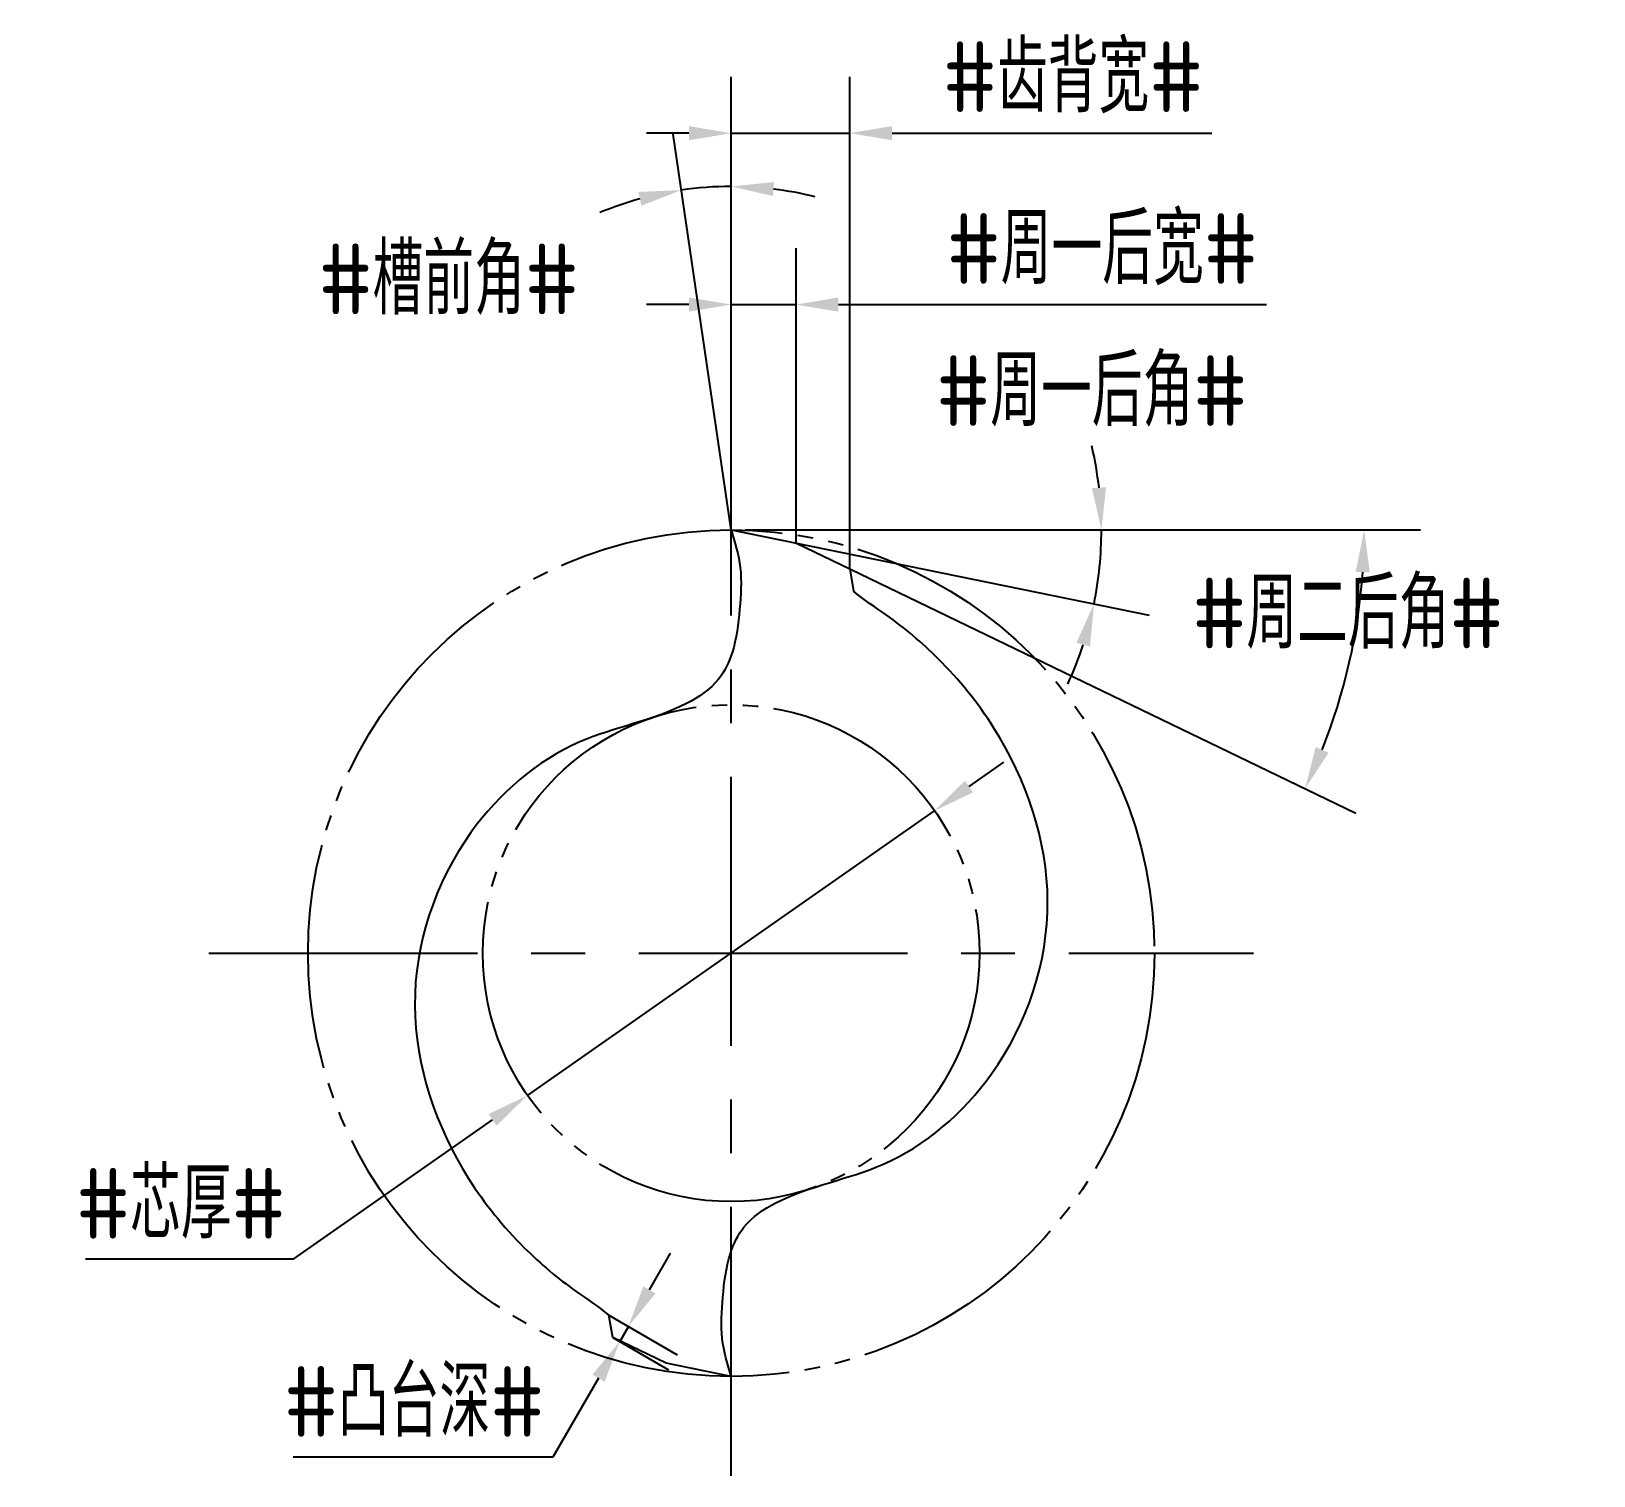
# Model space of a CAD drawing. Header units: millimetres. Extents: x 160.2 to 215.6, y 67.4 to 118.6.
import ezdxf

# ---------------------------------------------------------------- set-up
doc = ezdxf.new("R2010")
doc.units = ezdxf.units.MM
for name, pattern in [('ACAD_ISO04W100', [30, 24, -3, 0, -3]), ('CENTER', [50.8, 31.75, -6.35, 6.35, -6.35]), ('JIS_09_08', [10.75, 8, -0.55, 0.55, -0.55, 0.55, -0.55])]:
    doc.linetypes.add(name, pattern=pattern)
for name, color, linetype in [('中心线', 2, 'ACAD_ISO04W100'), ('标注', 7, 'Continuous'), ('虚线轮廓', 1, 'Continuous'), ('轮廓', 4, 'Continuous')]:
    doc.layers.add(name, color=color, linetype=linetype)
doc.styles.add('CFST0', font='gbenor.shx', dxfattribs={"bigfont": 'gbcbig.shx'})
doc.dimstyles.new('TYToolDesignC1-1', dxfattribs={"dimtxt": 2.5, "dimasz": 1.5, "dimexe": 2, "dimexo": 0, "dimtad": 1, "dimtoh": 1, "dimdec": 3, "dimdsep": 46, "dimtxsty": 'CFST0', "dimcen": 2.502, "dimclrd": 3, "dimclre": 3, "dimclrt": 3, "dimazin": 2, "dimtfac": 1, "dimtdec": 3, "dimtmove": 0, "dimatfit": 3, "dimfxl": 1, "dimarcsym": 0})

# ---------------------------------------------------------------- blocks, each defined once
blk = doc.blocks.new('*D6')
at = {"layer": 'Defpoints', "color": 0, "transparency": 16777216}
for p in [(192.199, 90.985), (177.771, 80.895)]:
    blk.add_point(p, dxfattribs=at)
at = {"layer": '标注', "color": 3, "lineweight": -2, "transparency": 16777216}
for p, q in [((193.429, 91.845), (194.658, 92.704)), ((192.199, 90.985), (177.771, 80.895)), ((169.499, 75.11), (176.541, 80.035)), ((162.109, 75.11), (169.499, 75.11))]:
    blk.add_line(p, q, dxfattribs=at)
at = {"layer": '标注', "color": 3, "transparency": 16777216}
for points in [[(193.285, 92.05), (193.572, 91.64), (192.199, 90.985)], [(176.398, 80.24), (176.685, 79.83), (177.771, 80.895)]]:
    blk.add_solid(points, dxfattribs=at)
at = {"layer": '标注', "color": 3, "transparency": 16777216, "insert": (165.491, 77.068), "char_height": 2.5, "attachment_point": 5, "style": 'CFST0'}
blk.add_mtext('#芯厚#', dxfattribs=at)
blk = doc.blocks.new('*D5')
at = {"layer": 'Defpoints', "color": 0, "transparency": 16777216}
for p in [(184.408, 113.097), (185, 100.94), (185, 100.94), (185, 100), (185.26, 99.17)]:
    blk.add_point(p, dxfattribs=at)
at = {"layer": '标注', "color": 3, "lineweight": -2, "transparency": 16777216}
for q in [(182.94, 114.961), (185, 115.112)]:
    blk.add_line((185, 100.94), q, dxfattribs=at)
for start, end in [(90, 98.3566), (75.8692, 82.9346), (105.422, 112.4874)]:
    blk.add_arc((185, 100.94), 12.172, start, end, dxfattribs=at)
at = {"layer": '标注', "color": 3, "transparency": 16777216}
for points in [[(186.482, 112.77), (186.513, 113.269), (185, 113.112)], [(181.712, 112.918), (181.815, 112.429), (183.231, 112.982)]]:
    blk.add_solid(points, dxfattribs=at)
at = {"layer": '标注', "color": 3, "transparency": 16777216, "insert": (174.986, 109.817), "char_height": 2.5, "attachment_point": 5, "style": 'CFST0'}
blk.add_mtext('#槽前角#', dxfattribs=at)
blk = doc.blocks.new('*D2')
at = {"layer": 'Defpoints', "color": 0, "transparency": 16777216}
for p in [(185, 100.94), (185, 100.94), (185.5, 100.94), (187.31, 100.47), (198.005, 99.189)]:
    blk.add_point(p, dxfattribs=at)
at = {"layer": '标注', "color": 3, "lineweight": -2, "transparency": 16777216}
for p, q in [((185.5, 100.94), (200.123, 100.94)), ((187.31, 100.47), (199.819, 97.925))]:
    blk.add_line(p, q, dxfattribs=at)
for start, end in [(6.5529, 13.1057), (348.4994, 360), (335.3937, 341.9465)]:
    blk.add_arc((185, 100.94), 13.123, start, end, dxfattribs=at)
at = {"layer": '标注', "color": 3, "transparency": 16777216}
for points in [[(198.286, 102.452), (197.787, 102.423), (198.123, 100.94)], [(197.235, 96.937), (197.718, 96.809), (197.859, 98.324)]]:
    blk.add_solid(points, dxfattribs=at)
at = {"layer": '标注', "color": 3, "transparency": 16777216, "insert": (197.781, 105.859), "char_height": 2.5, "attachment_point": 5, "style": 'CFST0'}
blk.add_mtext('#周一后角#', dxfattribs=at)
blk = doc.blocks.new('*D1')
at = {"layer": 'Defpoints', "color": 0, "transparency": 16777216}
for p in [(186.34, 100.94), (186.34, 100.94), (187, 100.94), (189.2, 99.56), (207.202, 97.79)]:
    blk.add_point(p, dxfattribs=at)
at = {"layer": '标注', "color": 3, "lineweight": -2, "transparency": 16777216}
for p, q in [((187, 100.94), (209.438, 100.94)), ((189.2, 99.56), (207.143, 90.902))]:
    blk.add_line(p, q, dxfattribs=at)
blk.add_arc((186.34, 100.94), 21.098, 338.3162, 355.9256, dxfattribs=at)
at = {"layer": '标注', "color": 3, "transparency": 16777216}
for points in [[(207.135, 99.45), (207.635, 99.432), (207.438, 100.94)], [(206.174, 93.044), (205.716, 93.245), (205.342, 91.771)]]:
    blk.add_solid(points, dxfattribs=at)
at = {"layer": '标注', "color": 3, "transparency": 16777216, "insert": (206.86, 97.978), "char_height": 2.5, "attachment_point": 5, "style": 'CFST0'}
blk.add_mtext('#周二后角#', dxfattribs=at)
blk = doc.blocks.new('*D3')
at = {"layer": 'Defpoints', "color": 0, "transparency": 16777216}
for p in [(187.3, 108.927), (185, 100.94), (187.3, 100.47)]:
    blk.add_point(p, dxfattribs=at)
at = {"layer": '标注', "color": 3, "lineweight": -2, "transparency": 16777216}
for p, q in [((185, 100.94), (185, 110.927)), ((187.3, 100.47), (187.3, 110.927)), ((183.5, 108.927), (182, 108.927)), ((185, 108.927), (187.3, 108.927)), ((188.8, 108.927), (203.979, 108.927))]:
    blk.add_line(p, q, dxfattribs=at)
at = {"layer": '标注', "color": 3, "transparency": 16777216}
for points in [[(183.5, 109.177), (183.5, 108.677), (185, 108.927)], [(188.8, 109.177), (188.8, 108.677), (187.3, 108.927)]]:
    blk.add_solid(points, dxfattribs=at)
at = {"layer": '标注', "color": 3, "transparency": 16777216, "insert": (198.152, 110.884), "char_height": 2.5, "attachment_point": 5, "style": 'CFST0'}
blk.add_mtext('#周一后宽#', dxfattribs=at)
blk = doc.blocks.new('*D4')
at = {"layer": 'Defpoints', "color": 0, "transparency": 16777216}
for p in [(189.2, 115), (185, 100.94), (189.2, 99.56)]:
    blk.add_point(p, dxfattribs=at)
at = {"layer": '标注', "color": 3, "lineweight": -2, "transparency": 16777216}
for p, q in [((185, 100.94), (185, 117)), ((189.2, 99.56), (189.2, 117)), ((183.5, 115), (182, 115)), ((185, 115), (189.2, 115)), ((190.7, 115), (202.035, 115))]:
    blk.add_line(p, q, dxfattribs=at)
at = {"layer": '标注', "color": 3, "transparency": 16777216}
for points in [[(183.5, 115.25), (183.5, 114.75), (185, 115)], [(190.7, 115.25), (190.7, 114.75), (189.2, 115)]]:
    blk.add_solid(points, dxfattribs=at)
at = {"layer": '标注', "color": 3, "transparency": 16777216, "insert": (197.117, 116.972), "char_height": 2.5, "attachment_point": 5, "style": 'CFST0'}
blk.add_mtext('#齿背宽#', dxfattribs=at)
blk = doc.blocks.new('*D7')
at = {"layer": 'Defpoints', "color": 0, "transparency": 16777216}
for p in [(180.66, 73.11), (180.8, 72.32), (181.046, 72.178)]:
    blk.add_point(p, dxfattribs=at)
at = {"layer": '标注', "color": 3, "lineweight": -2, "transparency": 16777216}
for p, q in [((182.103, 74.009), (182.853, 75.308)), ((180.66, 73.11), (183.086, 71.71)), ((181.353, 72.71), (181.046, 72.178)), ((180.8, 72.32), (182.778, 71.178)), ((180.296, 70.879), (178.679, 68.077)), ((178.679, 68.077), (169.469, 68.077))]:
    blk.add_line(p, q, dxfattribs=at)
at = {"layer": '标注', "color": 3, "transparency": 16777216}
for points in [[(181.887, 74.134), (182.32, 73.884), (181.353, 72.71)], [(180.08, 71.004), (180.513, 70.754), (181.046, 72.178)]]:
    blk.add_solid(points, dxfattribs=at)
at = {"layer": '标注', "color": 3, "transparency": 16777216, "insert": (173.761, 70.048), "char_height": 2.5, "attachment_point": 5, "style": 'CFST0'}
blk.add_mtext('#凸台深#', dxfattribs=at)

msp = doc.modelspace()

# ---------------------------------------------------------------- linework, layer by layer
at = {"layer": '中心线', "linetype": 'CENTER', "ltscale": 0.3}
for p, q in [((185, 67.422), (185, 104.458)), ((166.482, 85.94), (203.518, 85.94))]:
    msp.add_line(p, q, dxfattribs=at)
at = {"layer": '虚线轮廓', "color": 7, "linetype": 'JIS_09_08'}
for radius in [15, 8.8047]:
    msp.add_circle((185, 85.94), radius, dxfattribs=at)
at = {"layer": '轮廓', "linetype": 'Continuous'}
for p, q in [((185, 100.94), (187.311, 100.4721)), ((187.311, 100.4721), (189.2, 99.5574)), ((182.689, 71.4079), (180.8, 72.3226)), ((185, 70.94), (182.689, 71.4079))]:
    msp.add_line(p, q, dxfattribs=at)
at = {"layer": '轮廓'}
for p, q in [((189.2, 99.5574), (189.3389, 98.7696)), ((180.8, 72.3226), (180.6611, 73.1104))]:
    msp.add_line(p, q, dxfattribs=at)
at = {"layer": '轮廓', "linetype": 'Continuous'}
for points in [[(185, 100.94), (185.1324, 100.4977), (185.4066, 99.5817), (185.3035, 98.0963), (185.1529, 96.7377), (184.5597, 95.481), (182.687, 94.2435), (179.1748, 93.6942), (175.0623, 90.1262), (173.0517, 84.0902), (174.8988, 78.7327), (177.428, 75.6183), (179.2169, 74.1077), (180.2993, 73.4181), (180.6611, 73.1104)], [(185, 70.94), (184.8676, 71.3823), (184.5934, 72.2983), (184.6965, 73.7837), (184.8471, 75.1423), (185.4403, 76.399), (187.313, 77.6365), (190.8252, 78.1858), (194.9377, 81.7538), (196.9483, 87.7898), (195.1012, 93.1473), (192.572, 96.2617), (190.7831, 97.7723), (189.7007, 98.4619), (189.3389, 98.7696)]]:
    msp.add_open_spline(points, degree=3, knots=[0, 0, 0, 0, 1.373864, 2.8452398, 4.4133946, 5.4666549, 6.88846, 10.9045266, 15.9327156, 22.3647847, 28.7912378, 31.9423785, 34.3556877, 35.7805091, 35.7805091, 35.7805091, 35.7805091], dxfattribs=at)

# ---------------------------------------------------------------- dimensions: what is measured, and where the dimension line sits
at = {"layer": '标注'}
for base, p2, text, picture, middle in [((189.2, 115), (189.2, 99.56), '#齿背宽#', '*D4', (197.1173, 115)), ((187.3, 108.9267), (187.3, 100.47), '#周一后宽#', '*D3', (198.1521, 108.9267))]:
    dim = msp.add_linear_dim(base=base, p1=(185, 100.94), p2=p2, text=text, dimstyle='TYToolDesignC1-1', dxfattribs=at)
    dim.commit()
    dim.dimension.update_dxf_attribs({"geometry": picture, "text_midpoint": middle, "dimtype": 160})
for base, line1, line2, text, picture, middle in [((184.4085, 113.0973), ((185, 100.94), (185, 100)), ((185, 100.94), (185.26, 99.17)), '#槽前角#', '*D5', (174.9862, 107.8592)), ((198.0053, 99.1892), ((185, 100.94), (187.31, 100.47)), ((185, 100.94), (185.5, 100.94)), '#周一后角#', '*D2', (197.7808, 103.9155)), ((207.2017, 97.7902), ((186.34, 100.94), (189.2, 99.56)), ((186.34, 100.94), (187, 100.94)), '#周二后角#', '*D1', (206.8599, 96.0342))]:
    dim = msp.add_angular_dim_2l(base=base, line1=line1, line2=line2, text=text, dimstyle='TYToolDesignC1-1', dxfattribs=at)
    dim.commit()
    dim.dimension.update_dxf_attribs({"geometry": picture, "text_midpoint": middle, "dimtype": 162})
dim = msp.add_diameter_dim_2p(p1=(192.1994, 90.9851), p2=(177.7706, 80.8949), text='#芯厚#', dimstyle='TYToolDesignC1-1', dxfattribs=at)
dim.commit()
dim.dimension.update_dxf_attribs({"geometry": '*D6', "text_midpoint": (165.4913, 75.1103), "dimtype": 163})
dim = msp.add_linear_dim(base=(181.0464, 72.1777), p1=(180.66, 73.11), p2=(180.8, 72.32), angle=240, text='#凸台深#', dimstyle='TYToolDesignC1-1', dxfattribs=at)
dim.commit()
dim.dimension.update_dxf_attribs({"geometry": '*D7', "text_midpoint": (173.7614, 68.0767), "dimtype": 160})

doc.saveas('drawing.dxf')
